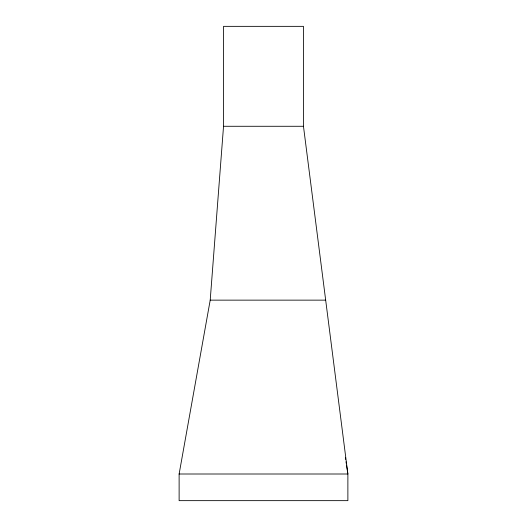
<?xml version="1.0" encoding="UTF-8"?>
<svg xmlns="http://www.w3.org/2000/svg" width="527" height="527" viewBox="0 0 527 527"><rect width="100%" height="100%" fill="white"/><g stroke="black" fill="none" stroke-linecap="round" stroke-linejoin="round"><path stroke-width="0.79" d="M210.207 300.14L223.534 126.276L223.534 26.35L303.466 26.35L303.466 126.276L347.879 474.004L347.879 500.65L179.121 500.65L179.121 474.004L210.207 300.14L325.673 300.14M223.534 126.276L303.466 126.276M179.121 474.004L347.879 474.004L346.509 465.064M345.389 457.752L345.64 459.379M346.008 461.817L346.259 463.444"/></g></svg>
